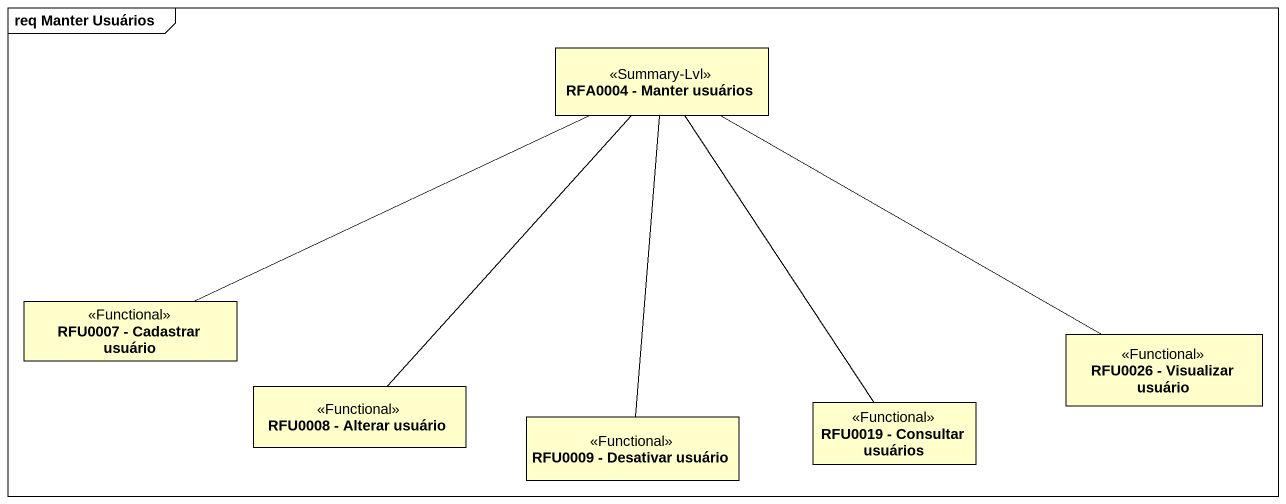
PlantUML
@startuml
mainframe req Manter Usuários
hide circle
hide empty members
class "RFA0004 - Manter usuários" as RFA0004_Manter_usuários <<Summary-Lvl>>
class "RFU0007 - Cadastrar usuário" as RFU0007_Cadastrar_usuário <<Functional>>
class "RFU0026 - Visualizar usuário" as RFU0026_Visualizar_usuário <<Functional>>
class "RFU0008 - Alterar usuário" as RFU0008_Alterar_usuário <<Functional>>
class "RFU0009 - Desativar usuário" as RFU0009_Desativar_usuário <<Functional>>
class "RFU0019 - Consultar usuários" as RFU0019_Consultar_usuários <<Functional>>
RFA0004_Manter_usuários -left- RFU0007_Cadastrar_usuário
RFA0004_Manter_usuários -right- RFU0026_Visualizar_usuário
RFA0004_Manter_usuários -- RFU0008_Alterar_usuário
RFA0004_Manter_usuários -- RFU0009_Desativar_usuário
RFA0004_Manter_usuários -- RFU0019_Consultar_usuários
@enduml
